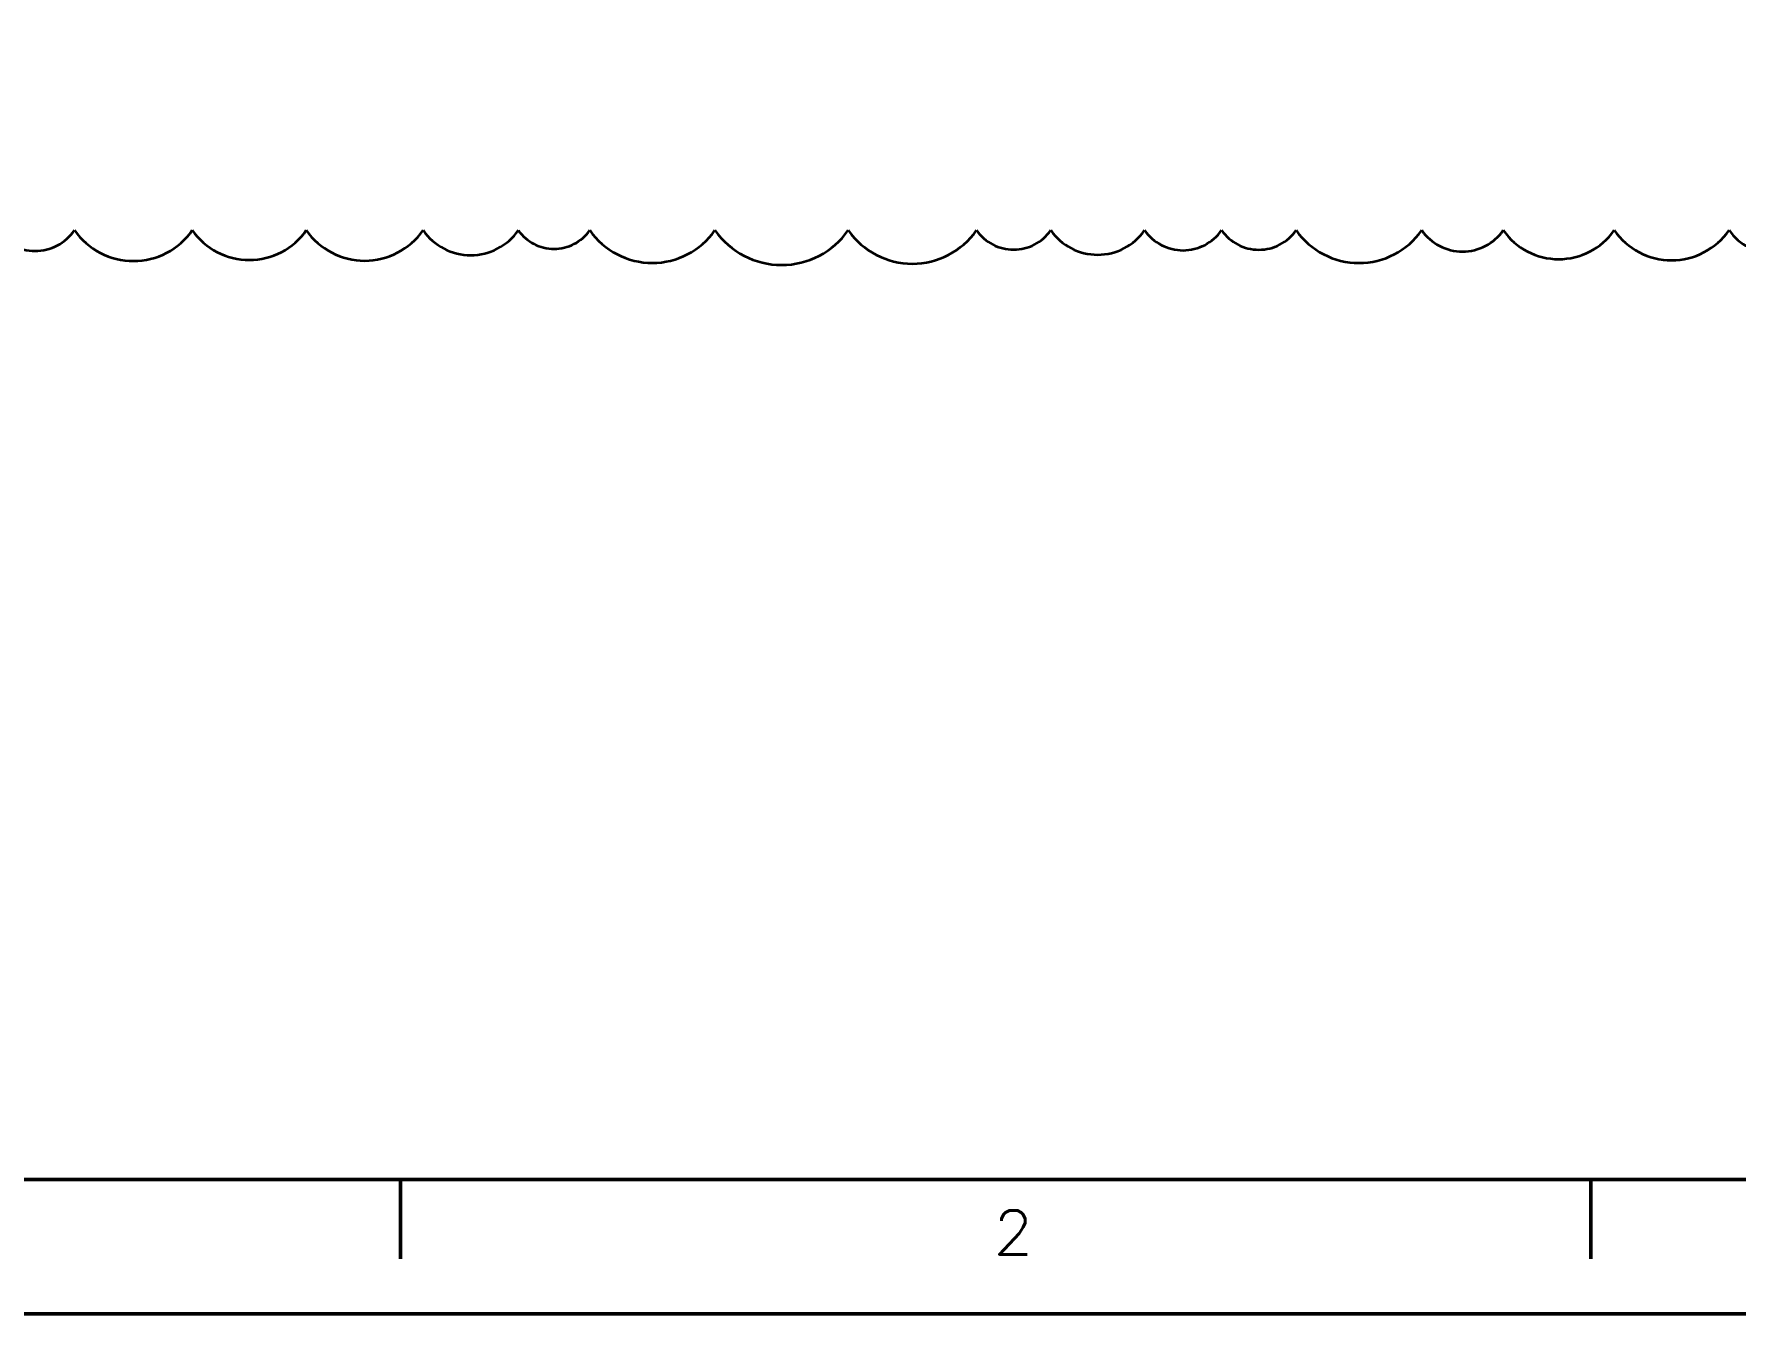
# Model space of a CAD drawing. Header units: inches. Extents: x 0 to 1408, y 0 to 1088.
# Drawn here: x 141.3 to 384.5, y 0 to 182.9 of the extents above; entities that cross this region are included whole.
import ezdxf
from ezdxf.enums import TextEntityAlignment as Align

# ---------------------------------------------------------------- set-up
doc = ezdxf.new("R2010")
doc.units = ezdxf.units.IN
doc.header["$LTSCALE"] = 32
doc.header["$MEASUREMENT"] = 0
doc.linetypes.add('CENTER2', pattern=[1.125, 0.75, -0.125, 0.125, -0.125])
for name, color, linetype, lineweight in [('AM_6', 140, 'Continuous', 35), ('AM_BOR', 255, 'Continuous', 50), ('Equipment-AM_0', 7, 'Continuous', 50)]:
    doc.layers.add(name, color=color, linetype=linetype, lineweight=lineweight)
doc.styles.add('simplex', font='simplex.shx', dxfattribs={"width": 0.75})
doc.styles.get("Standard").update_dxf_attribs({"font": 'ROMANS.SHX', "width": 0.7})

# ---------------------------------------------------------------- blocks, each defined once
blk = doc.blocks.new('PE_FR_E')
at = {"layer": 'AM_BOR'}
for p, q in [((153.75, 15.25), (153.75, 6.25)), ((288.75, 15.25), (288.75, 6.25))]:
    blk.add_line(p, q, dxfattribs=at)
at = {"layer": 'AM_BOR', "color": 9}
blk.add_lwpolyline([(0, 0), (1117.6, 0), (1117.6, 863.6), (0, 863.6)], close=True, dxfattribs=at)
at = {"layer": 'AM_BOR'}
blk.add_lwpolyline([(18.75, 15.25), (1098.85, 15.25), (1098.85, 848.35), (18.75, 848.35)], close=True, dxfattribs=at)
at = {"layer": 'AM_BOR', "style": 'simplex', "width": 1.052632}
blk.add_text('2', height=5, dxfattribs=at).set_placement((223.25, 6.75), align=Align.CENTER)
at = {"layer": 'AM_BOR', "width": 0.9, "flags": 9}
blk.add_attdef('PENSTYLE', text='', height=1, dxfattribs=at).set_placement((1116.99, 0.33), align=Align.BOTTOM_RIGHT)

msp = doc.modelspace()

# ---------------------------------------------------------------- linework, layer by layer
at = {"layer": 'AM_6', "linetype": 'CENTER2'}
msp.add_lwpolyline([(135.802498, 154.818732, 0.52056705), (147.106554, 154.818732, 0.52056705), (163.942395, 154.818732, 0.52056705), (180.22463, 154.818732, 0.52056705), (196.913066, 154.818732, 0.52056705), (210.536834, 154.818732, 0.52056705), (220.722997, 154.818732, 0.52056705), (238.621798, 154.818732, 0.52056705), (257.663211, 154.818732, 0.52056705), (275.999037, 154.818732, 0.52056705), (286.599946, 154.818732, 0.52056705), (300.011916, 154.818732, 0.52056705), (311.009871, 154.818732, 0.52056705), (321.67548, 154.818732, 0.52056705), (339.610597, 154.818732, 0.52056705), (351.270194, 154.818732, 0.52056705), (367.106249, 154.818732, 0.52056705), (383.518187, 154.818732, 0.52056705), (396.422634, 154.818732, 0.52056705)], format="xyb", dxfattribs=at)

# ---------------------------------------------------------------- block references
at = {"layer": 'Equipment-AM_0', "lineweight": 0, "xscale": 1.25984251968512, "yscale": 1.25984251968512, "zscale": 1.25984251968512}
msp.add_blockref('PE_FR_E', (0, 0), dxfattribs=at)

doc.saveas('drawing.dxf')
